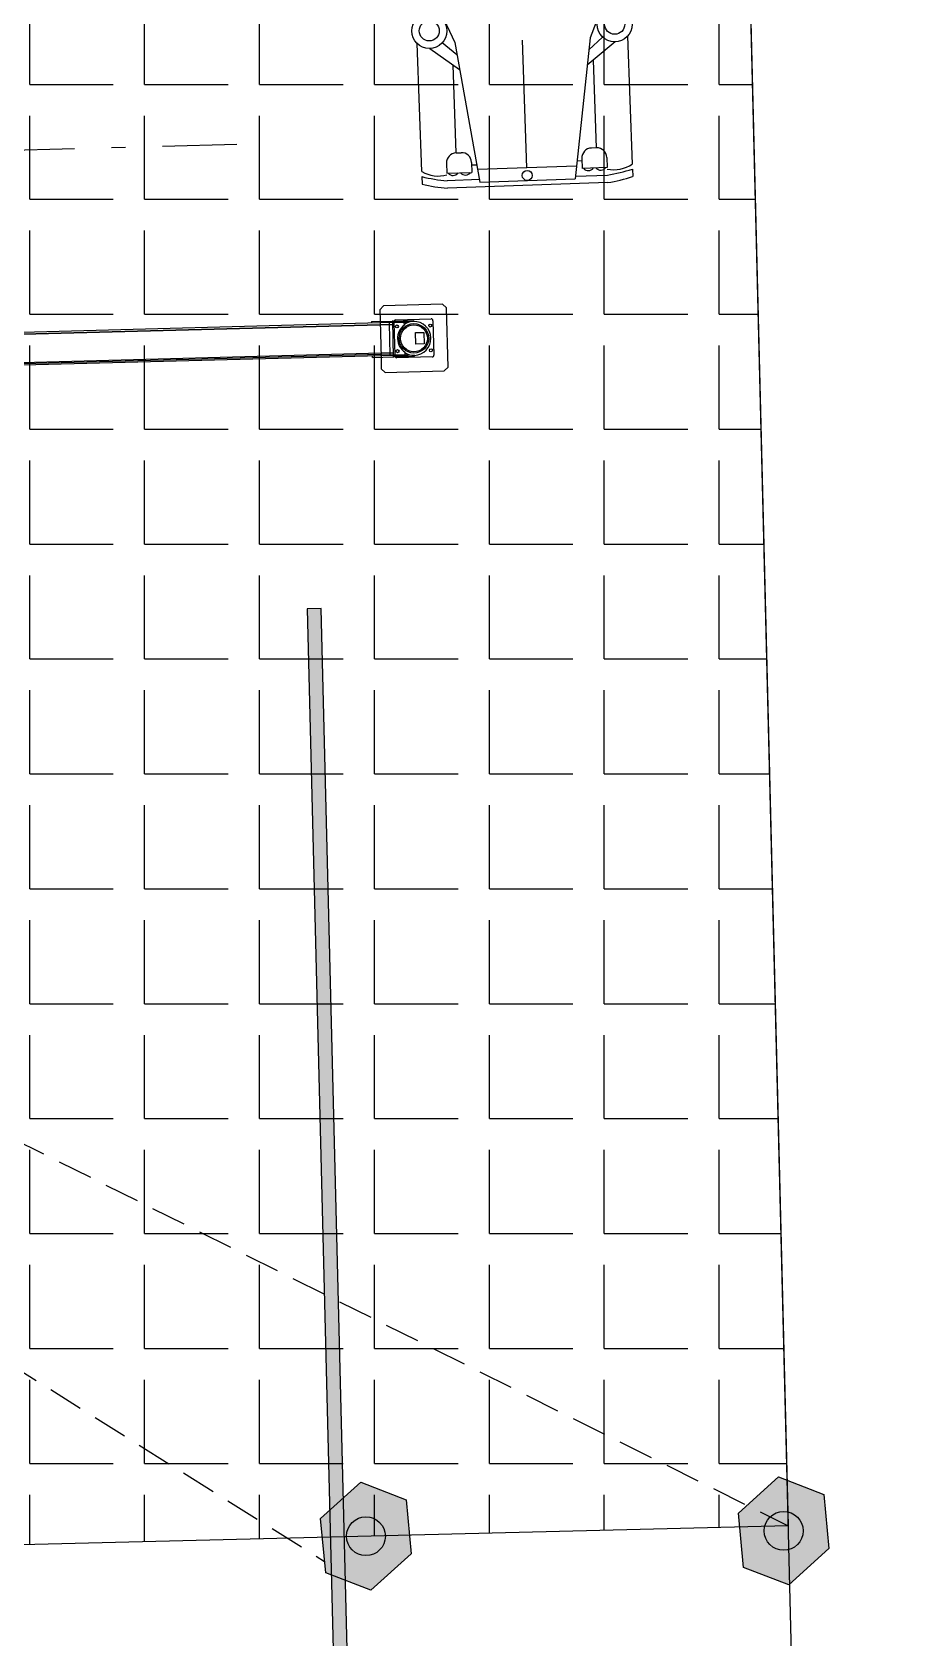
# Model space of a CAD drawing. Header units: metres. Extents: x 668617 to 675126, y 2286318 to 2293677.
# Drawn here: x 669907.44 to 669913.65, y 2287262.57 to 2287274.1 of the extents above; entities that cross this region are included whole.
import ezdxf

# ---------------------------------------------------------------- set-up
doc = ezdxf.new("R2010")
doc.units = ezdxf.units.M
doc.header["$MEASUREMENT"] = 0
doc.linetypes.add('DASHDOT2', pattern=[12.7, 6.35, -3.175, 0, -3.175])
doc.linetypes.add('HIDDEN', pattern=[0.375, 0.25, -0.125])
for name, color, linetype in [('0_GUIA', 6, 'Continuous'), ('0_LINEA_INDICADOR_SEÑAL', 253, 'Continuous'), ('2', 7, 'Continuous'), ('DMTG-PB-BANQUETAS', 251, 'Continuous'), ('DMTG-SH-LINEA DISCONTINUA', 252, 'Continuous'), ('DMTG-ZONA-TRABAJO', 250, 'Continuous'), ('IAF-R', 7, 'Continuous')]:
    doc.layers.add(name, color=color, linetype=linetype)

# ---------------------------------------------------------------- blocks, each defined once
blk = doc.blocks.new('A$C0C9960AB')
at = {"layer": '2', "color": 7, "linetype": 'DASHDOT2', "ltscale": 70}
blk.add_line((0, -3210.4), (0, 3210.4), dxfattribs=at)
at = {"layer": '2'}
for p, q in [((-1285.4, -1000), (-1285.4, -4113.9)), ((-1276.9, -1000), (-1276.9, -4113.9)), ((-1271.9, -4113.9), (-1271.9, -1000)), ((-1103.9, -4113.9), (-1103.9, -1000)), ((-1098.9, -1000), (-1098.9, -4113.9)), ((-1090.4, -4113.9), (-1090.4, -1000)), ((-1295.2, -3988.9), (-1289.4, -3988.9)), ((-1295.2, -3988.9), (-1295.2, -4113.9)), ((-1080.6, -3988.9), (-1086.3, -3988.9)), ((-1080.6, -3988.9), (-1080.6, -4113.9)), ((-1364.8, -4040.3), (-1387.6, -4063.1)), ((-1387.6, -4063.1), (-1387.6, -4417)), ((-1299.1, -4040.3), (-1364.8, -4040.3)), ((-1302, -4345.6), (-1302, -4134.5)), ((-1076.6, -4040.3), (-1299.1, -4040.3)), ((-1076.6, -4113.9), (-1299.1, -4113.9)), ((-1295.2, -4113.9), (-1295.2, -4240.1)), ((-1289.4, -4113.9), (-1289.4, -4203.2)), ((-1092, -4093.7), (-1283.7, -4093.7)), ((-1283.7, -4113.9), (-1283.7, -4206.5)), ((-1092, -4123.1), (-1283.7, -4123.1)), ((-1092, -4206.5), (-1092, -4113.9)), ((-1086.3, -4113.9), (-1086.3, -4203.2)), ((-1080.6, -4113.9), (-1080.6, -4240.1)), ((-1010.9, -4040.3), (-1076.6, -4040.3)), ((-1073.7, -4134.5), (-1073.7, -4345.6)), ((-1010.9, -4040.3), (-988.1, -4063.1)), ((-988.1, -4417), (-988.1, -4063.1)), ((-1289.4, -4240.1), (-1289.4, -4203.2)), ((-1283.7, -4206.5), (-1289.4, -4206.5)), ((-1283.7, -4185), (-1269.1, -4185)), ((-1106.6, -4185), (-1092, -4185)), ((-1086.3, -4206.5), (-1092, -4206.5)), ((-1086.3, -4240.1), (-1086.3, -4203.2)), ((-1295.2, -4240.1), (-1289.4, -4240.1)), ((-1080.6, -4240.1), (-1086.3, -4240.1)), ((-1364.8, -4439.8), (-1387.6, -4417)), ((-1085.1, -4357.1), (-1290.6, -4357.1)), ((-988.1, -4417), (-1010.9, -4439.8)), ((-1364.8, -4439.8), (-1010.9, -4439.8))]:
    blk.add_line(p, q, dxfattribs=at)
blk.add_lwpolyline([(-1153.6, -4249.9), (-1153.6, -4301.3), (-1222.1, -4301.3), (-1222.1, -4249.9)], close=True, dxfattribs=at)
for centre, radius in [((-1262, -4140.2), 9.13), ((-1113.7, -4140.2), 9.13), ((-1187.9, -4240.1), 88.5), ((-1187.9, -4240.1), 80.5), ((-1262, -4339.9), 9.13), ((-1113.7, -4339.9), 9.13)]:
    blk.add_circle(centre, radius, dxfattribs=at)
for centre, radius, start, end in [((-1290.6, -4134.5), 11.4, 113.57818, 180), ((-1085.1, -4134.5), 11.4, 0, 66.42182), ((-1187.9, -4240.1), 101.6, 147.20318, 180), ((-1187.9, -4240.1), 98.2, 34.09431, 145.90569), ((-1187.9, -4240.1), 101.6, 0, 32.79682), ((-1187.9, -4240.1), 101.6, 180, 0), ((-1290.6, -4345.6), 11.4, 180, 270), ((-1085.1, -4345.6), 11.4, 270, 0)]:
    blk.add_arc(centre, radius, start, end, dxfattribs=at)
blk = doc.blocks.new('*U327')
at = {"linetype": 'Continuous', "lineweight": 15}
blk.add_blockref('A$C0C9960AB', (0, 0), dxfattribs=at)
blk = doc.blocks.new('vh26-a')
for p, q in [((32307, 11621), (33585, 11621)), ((33635, 11621), (33710, 11621)), ((31960, 11396), (32310, 11246)), ((32432, 11228), (32310, 11371)), ((32360, 11496), (32582, 11207)), ((33510, 11371), (33610, 11371)), ((33610, 11371), (33610, 11121)), ((33685, 11050), (33685, 11371)), ((33760, 11371), (33760, 9771)), ((32310, 11246), (33710, 11046)), ((33410, 11271), (32535, 11271)), ((33410, 11271), (33410, 11221)), ((33510, 11121), (33610, 11121)), ((33535, 11121), (33535, 11075)), ((33585, 11066), (33585, 10076)), ((33710, 10096), (33710, 11046)), ((33585, 10571), (32310, 10571)), ((32310, 9896), (33710, 10096)), ((33685, 10092), (33685, 9771)), ((32360, 9646), (32582, 9935)), ((33510, 10021), (33610, 10021)), ((33535, 10021), (33535, 10067)), ((33610, 9771), (33610, 10021)), ((31960, 9746), (32310, 9896)), ((32432, 9913), (32310, 9771)), ((33410, 9871), (32535, 9871)), ((33410, 9871), (33410, 9921)), ((33510, 9771), (33610, 9771)), ((33585, 9521), (32307, 9521)), ((33635, 9521), (33710, 9521))]:
    blk.add_line(p, q)
for centre, radius in [((32185, 11496), 175), ((32185, 11496), 100), ((33660, 10571), 50), ((32185, 9646), 175), ((32185, 9646), 100)]:
    blk.add_circle(centre, radius)
for centre, radius, start, end in [((33304, 11446), 331, 346.9139, 31.8908), ((32097, 11183), 1599, 6.736, 15.8839), ((32172, 11183), 1599, 6.736, 15.8839), ((33510, 11271), 100, 90, 180), ((33510, 11221), 100, 180, 270), ((33572, 11308), 62.5, 306.8699, 53.1301), ((33572, 11183), 62.5, 306.8699, 53.1301), ((33510, 9921), 100, 90, 180), ((33572, 9958), 62.5, 306.8699, 53.1301), ((33510, 9871), 100, 180, 270), ((33304, 9696), 331, 328.1092, 13.0861), ((33572, 9833), 62.5, 306.8699, 53.1301), ((32097, 9958), 1599, 344.1161, 353.264), ((32172, 9958), 1599, 344.1161, 353.264)]:
    blk.add_arc(centre, radius, start, end)
blk = doc.blocks.new('*U360')
blk.add_hatch(color=252).paths.add_polyline_path([(0.05, 0.001), (-0.464, 29.997), (-0.564, 29.995), (-0.05, -0.001)])
blk.add_lwpolyline([(0.05, 0.001), (-0.464, 29.997), (-0.564, 29.995), (-0.05, -0.001)], close=True)
blk = doc.blocks.new('INDICADOR')
at = {"layer": 'IAF-R', "linetype": 'Continuous'}
h = blk.add_hatch(color=256, dxfattribs=at)
h.dxf.hatch_style = 1
h.paths.add_polyline_path([(0, 0.25), (-0.25, 0.125), (-0.25, -0.125), (0, -0.25), (0.25, -0.125), (0.25, 0.125)])
h.paths.add_polyline_path([(0.1, 0, -1), (-0.1, 0, -1)], flags=16)
h = blk.add_hatch(color=30, dxfattribs=at)
h.dxf.hatch_style = 1
h.paths.add_polyline_path([(-0.1, 0, 1), (0.1, 0, 1)])
at = {"layer": 'IAF-R', "linetype": 'Continuous', "flags": 128}
blk.add_lwpolyline([(-0.25, -0.125), (-0.25, 0.125), (0, 0.25), (0.25, 0.125), (0.25, -0.125), (0, -0.25)], close=True, dxfattribs=at)
at = {"layer": 'IAF-R', "linetype": 'Continuous'}
blk.add_circle((0, 0), 0.1, dxfattribs=at)

msp = doc.modelspace()

# ---------------------------------------------------------------- hatches: boundary and pattern name
at = {"layer": 'DMTG-ZONA-TRABAJO', "ltscale": 3}
h = msp.add_hatch(dxfattribs=at)
h.set_pattern_fill('ANGLE', color=30, scale=3)
h.set_pattern_definition([(0, (0, 0), (0, 0.825), [0.6, -0.225]), (90, (0, 0), (-0.825, 5e-17), [0.6, -0.225])])
h.paths.add_polyline_path([(669898.72535, 2287293.51272), (669912.1139, 2287293.84486), (669912.86971, 2287263.37755), (669899.92572, 2287263.05644)])

# ---------------------------------------------------------------- linework, layer by layer
at = {"layer": '0_GUIA', "color": 6}
msp.add_lwpolyline([(669898.72535, 2287293.51272), (669912.1139, 2287293.84486), (669912.86971, 2287263.37755), (669899.92572, 2287263.05644)], close=True, dxfattribs=at)
at = {"layer": '0_LINEA_INDICADOR_SEÑAL', "color": 252, "linetype": 'HIDDEN'}
for points in [[(669894.55364, 2287272.52646), (669912.86971, 2287263.37755)], [(669894.55364, 2287272.52646), (669909.54279, 2287263.12132)]]:
    msp.add_lwpolyline(points, dxfattribs=at)
at = {"layer": 'DMTG-PB-BANQUETAS'}
msp.add_lwpolyline([(669911.66467, 2287311.95369), (669913.46213, 2287239.49661, 0.72469935), (669927.45782, 2287239.84381), (669925.66027, 2287312.30473)], format="xyb", dxfattribs=at)

# ---------------------------------------------------------------- block references
at = {"xscale": 0.0007200000000000002, "yscale": 0.0007200000000000002, "zscale": 0.0007200000000000002, "rotation": 272.0454084888872}
msp.add_blockref('vh26-a', (669902.52623, 2287297.01999), dxfattribs=at)
at = {"linetype": 'Continuous', "lineweight": 15, "xscale": 0.00119868961392816, "yscale": 0.00119868961392816, "zscale": 0.00119868961392816, "rotation": 91.50600517212919}
msp.add_blockref('*U327', (669905.06552, 2287273.19166), dxfattribs=at)
at = {"layer": 'DMTG-SH-LINEA DISCONTINUA', "rotation": 0.4467605927505517}
msp.add_blockref('*U360', (669910.21633, 2287239.97118), dxfattribs=at)
at = {"layer": 'IAF-R', "xscale": 1.395377809672614, "yscale": 1.395377809672614, "zscale": 1.395377809672614, "rotation": 68.77800663832473}
for p in [(669912.83822, 2287263.34066), (669909.83923, 2287263.30237)]:
    msp.add_blockref('INDICADOR', p, dxfattribs=at)

doc.saveas('drawing.dxf')
